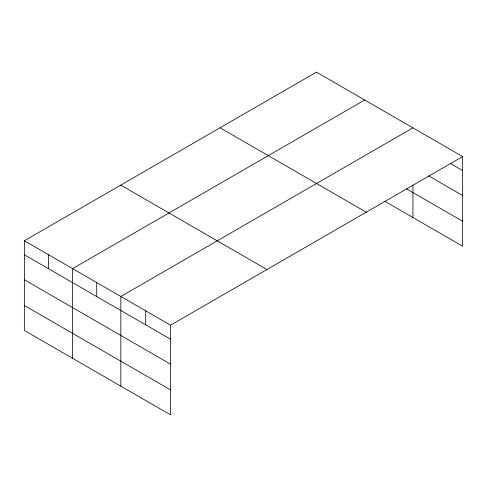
<?xml version="1.0" encoding="UTF-8"?>
<svg xmlns="http://www.w3.org/2000/svg" width="487" height="487" viewBox="0 0 487 487"><rect width="100%" height="100%" fill="white"/><g stroke="black" fill="none" stroke-linecap="round" stroke-linejoin="round"><path stroke-width="0.73" d="M462.65 156.546L316.447 72.137L24.35 240.773L24.35 330.454L170.553 414.863L170.553 325.182L462.65 156.546L462.65 246.227L384.907 201.338M364.69 99.993L72.6 268.629L72.6 358.31M412.939 127.844L120.843 296.486L120.843 386.167M450.225 163.37L462.65 170.547M428.639 175.886L462.65 195.524M406.42 188.786L462.65 221.25M220.051 127.783L366.261 212.198M120.739 185.121L266.949 269.536M24.35 240.773L170.553 325.182M24.35 254.774L170.553 339.189M24.35 279.751L170.553 364.16M24.35 305.483L170.553 389.892M412.939 184.987L412.939 217.525M145.698 310.834L145.698 324.835M96.724 282.557L96.724 296.559M48.475 254.701L48.475 268.702"/></g></svg>
